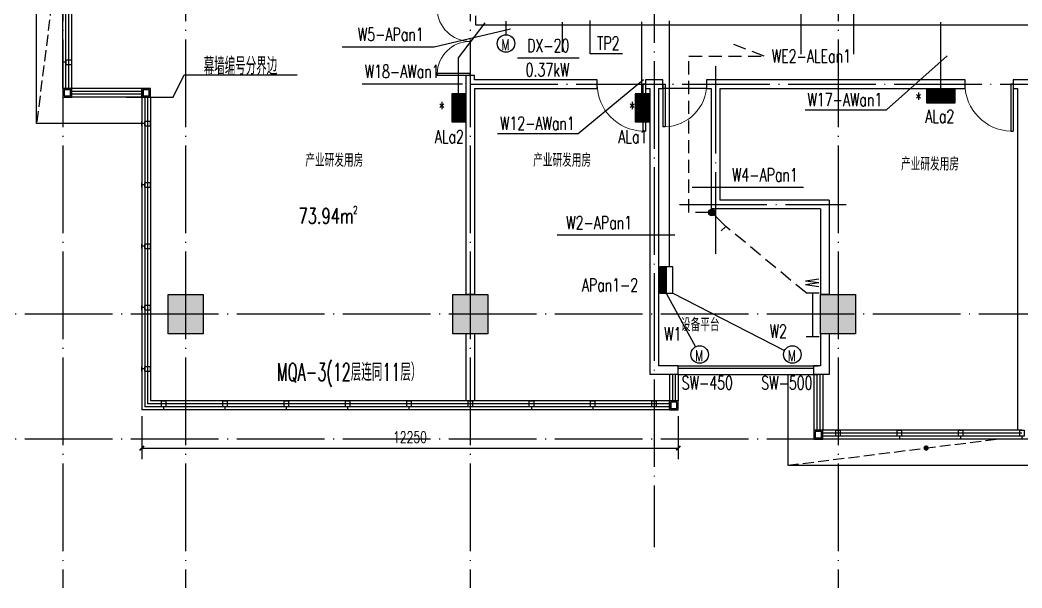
# Model space of a CAD drawing. Extents: x 1980812 to 2226895, y -554123 to 281606.
# Drawn here: x 1992887 to 2015767, y 28986 to 41946 of the extents above; entities that cross this region are included whole.
import ezdxf
from ezdxf.enums import TextEntityAlignment as Align

# ---------------------------------------------------------------- set-up
doc = ezdxf.new("R2010")
doc.units = 0
doc.header["$LTSCALE"] = 1000
doc.header["$MEASUREMENT"] = 0
for name, pattern in [('DASH', [0.35, 0.25, -0.1]), ('DOTE', [2.42, 2, -0.2, 0.02, -0.2]), ('DQXX', [4.5, 3, -1.5])]:
    doc.linetypes.add(name, pattern=pattern)
doc.layers.get('Defpoints').update_dxf_attribs({"color": 8})
for name, color, linetype in [('$TD_AUDIT_GENERATED_(158)', 8, 'Continuous'), ('$TD_AUDIT_GENERATED_(1F3)', 7, 'Continuous'), ('$TD_AUDIT_GENERATED_(210)', 8, 'Continuous'), ('$TD_AUDIT_GENERATED_(2762)', 8, 'Continuous'), ('$TD_AUDIT_GENERATED_(276D)', 8, 'Continuous'), ('$TD_AUDIT_GENERATED_(2A51)', 8, 'Continuous'), ('1', 1, 'Continuous'), ('COLU', 8, 'Continuous'), ('COLU_HATCH', 8, 'Continuous'), ('CURTWALL', 8, 'Continuous'), ('DIM_SYMB', 8, 'Continuous'), ('dote', 8, 'DOTE'), ('DQ1', 1, 'Continuous'), ('DQ2', 2, 'Continuous'), ('DQ7', 7, 'Continuous'), ('DQK1', 1, 'Continuous'), ('DQK7', 7, 'Continuous'), ('DQqj', 1, 'Continuous'), ('DQX', 2, 'DQXX'), ('PUB_DIM', 8, 'Continuous'), ('WALL', 7, 'Continuous'), ('WINDOW', 8, 'Continuous')]:
    doc.layers.add(name, color=color, linetype=linetype)
doc.styles.add('_TCH_DIM_T3', font='SIMPLEX', dxfattribs={"width": 0.705882, "bigfont": 'GBCBIG'})
doc.styles.add('D8', font='txtw.shx', dxfattribs={"width": 0.7, "bigfont": 'hztxtw.shx'})
doc.styles.add('HZF', font='ROMANS2', dxfattribs={"width": 0.7, "bigfont": 'HZDF2'})
doc.styles.add('HZTXTW', font='txtw.shx', dxfattribs={"width": 0.6, "bigfont": 'hztxtw.shx'})
doc.dimstyles.new('_TCH_ARCH&&100', dxfattribs={"dimtxt": 255, "dimasz": 100, "dimexe": 250, "dimexo": 300, "dimgap": 122.5, "dimtad": 1, "dimdec": 0, "dimzin": 0, "dimdsep": 46, "dimtxsty": '_TCH_DIM_T3', "dimblk": 'ARCHTICK', "dimcen": 0.09, "dimclrt": 7, "dimazin": 2, "dimtfac": 1, "dimtdec": 0, "dimtix": 1, "dimtmove": 2, "dimatfit": 3, "dimfxl": 1, "dimtolj": 1, "dimtzin": 0, "dimarcsym": 0})

# ---------------------------------------------------------------- blocks, each defined once
blk = doc.blocks.new('$TD_AUDIT_GENERATED_(9F)')
at = {"layer": 'dote'}
for p, q in [((-2800, 30469), (-2800, -6248)), ((0, 30469), (0, -6248)), ((6500, 30469), (6500, -6248)), ((14900, 30469), (14900, -6248)), ((10700, 29972), (10700, -5320)), ((56413, 0), (-8454, 0)), ((56413, -2850), (-8454, -2850))]:
    blk.add_line(p, q, dxfattribs=at)
blk = doc.blocks.new('$DorLib2D$00000002')
for p, q in [((-0.5, 0), (-0.5, 0.4875)), ((-0.475, 0.4875), (-0.5, 0.4875)), ((-0.475, 0), (-0.475, 0.4875)), ((0.475, 0), (0.475, 0.4875)), ((0.475, 0.4875), (0.5, 0.4875)), ((0.5, 0), (0.5, 0.4875)), ((-0.5, 0), (-0.475, 0)), ((0.5, 0), (0.475, 0))]:
    blk.add_line(p, q)
at = {"lineweight": 13}
for centre, start, end in [((-0.4875, 0), 0, 88.53072), ((0.4875, 0), 91.46928, 180)]:
    blk.add_arc(centre, 0.4875, start, end, dxfattribs=at)
blk = doc.blocks.new('$DorLib2D$00000001')
for p, q in [((0.45, 0.975), (0.5, 0.975)), ((0.45, 0), (0.45, 0.975)), ((0.5, 0), (0.5, 0.975)), ((0.5, 0), (0.45, 0))]:
    blk.add_line(p, q)
at = {"lineweight": 13}
blk.add_arc((0.475, 0), 0.975, 91.4693, 180, dxfattribs=at)
blk = doc.blocks.new('A$C4923384A')
at = {"layer": '$TD_AUDIT_GENERATED_(158)', "color": 2}
for p, q in [((-3400, -18950), (-3400, 3300)), ((-1000, -18950), (-3400, -18950)), ((13750, -24680), (13750, -26750)), ((13750, -25480), (13750, -26750)), ((13750, -26750), (49500, -26750))]:
    blk.add_line(p, q, dxfattribs=at)
at = {"layer": '$TD_AUDIT_GENERATED_(158)', "color": 2, "linetype": 'DASH'}
for p, q in [((-2800, -14150), (-3401, -18950)), ((13750, -26750), (18550, -26150))]:
    blk.add_line(p, q, dxfattribs=at)
at = {"layer": '$TD_AUDIT_GENERATED_(210)'}
for p, q in [((11250, -24480), (14450, -24480)), ((11250, -24530), (14350, -24530)), ((11250, -24680), (14450, -24680))]:
    blk.add_line(p, q, dxfattribs=at)
at = {"layer": 'CURTWALL'}
for p, q in [((-2800, -18150), (-2800, -16150)), ((-2733, -18150), (-2733, -16150)), ((-2667, -18150), (-2667, -16150)), ((-2600, -18150), (-2600, -16150)), ((-2800, -18150), (-2600, -18150)), ((-1000, -18150), (-2600, -18150)), ((-2600, -18350), (-2600, -18150)), ((-1000, -18217), (-2600, -18217)), ((-1000, -18283), (-2600, -18283)), ((-1000, -18350), (-1000, -18150)), ((-1000, -18350), (-2600, -18350)), ((-1000, -18350), (-1000, -25480)), ((-800, -18350), (-1000, -18350)), ((-933, -18350), (-933, -25413)), ((-867, -18350), (-867, -25347)), ((-800, -18350), (-800, -25280)), ((11050, -24680), (11050, -25280)), ((11250, -24680), (11050, -24680)), ((11117, -24680), (11117, -25280)), ((11183, -24680), (11183, -25280)), ((11250, -24680), (11250, -25280)), ((14350, -24680), (14350, -25950)), ((14550, -24680), (14350, -24680)), ((14417, -24680), (14417, -25950)), ((14483, -24680), (14483, -25950)), ((14550, -24680), (14550, -25950)), ((6500, -25347), (-867, -25347)), ((6500, -25280), (-800, -25280)), ((11050, -25280), (6500, -25280)), ((11050, -25347), (6500, -25347)), ((11050, -25480), (11050, -25280)), ((11250, -25280), (11050, -25280)), ((6500, -25480), (-1000, -25480)), ((6500, -25413), (-933, -25413)), ((11050, -25413), (6500, -25413)), ((11050, -25480), (6500, -25480)), ((14550, -25950), (14350, -25950)), ((19100, -25950), (14550, -25950)), ((14550, -26150), (14550, -25950)), ((19100, -26017), (14550, -26017)), ((19100, -26083), (14550, -26083)), ((19100, -26150), (14550, -26150))]:
    blk.add_line(p, q, dxfattribs=at)
for points in [[(-2600, -18150), (-2800, -18150), (-2800, -18350), (-2600, -18350)], [(-2630, -18180), (-2770, -18180), (-2770, -18320), (-2630, -18320)], [(-800, -18150), (-1000, -18150), (-1000, -18350), (-800, -18350)], [(-830, -18180), (-970, -18180), (-970, -18320), (-830, -18320)], [(11250, -25280), (11050, -25280), (11050, -25480), (11250, -25480)], [(11220, -25310), (11080, -25310), (11080, -25450), (11220, -25450)], [(14550, -25950), (14350, -25950), (14350, -26150), (14550, -26150)], [(14520, -25980), (14380, -25980), (14380, -26120), (14520, -26120)]]:
    blk.add_lwpolyline(points, close=True, dxfattribs=at)
at = {"layer": 'DIM_SYMB', "const_width": 60}
blk.add_lwpolyline([(16925, -26329, 1), (16896, -26381, 1)], format="xyb", close=True, dxfattribs=at)
at = {"layer": 'dote'}
for p, q in [((8600, -6953), (8600, -17317)), ((12100, -17637), (12100, -21920)), ((6500, -18050), (53154, -18050)), ((11277, -20800), (15084, -20800))]:
    blk.add_line(p, q, dxfattribs=at)
at = {"layer": 'WALL'}
for p, q in [((6600, -17850), (6400, -17850)), ((6400, -17850), (6400, -18050)), ((6400, -18050), (6400, -22850)), ((6600, -17950), (6600, -17850)), ((9400, -17950), (6600, -17950)), ((9400, -18150), (9400, -17950)), ((10700, -17950), (10500, -17950)), ((10500, -17950), (10500, -18150)), ((10900, -17950), (10700, -17950)), ((10900, -18150), (10900, -17950)), ((12100, -17950), (11900, -17950)), ((11900, -17950), (11900, -18150)), ((17800, -17950), (12100, -17950)), ((17800, -18150), (17800, -17950)), ((19100, -17950), (18900, -17950)), ((18900, -17950), (18900, -18150)), ((22000, -17950), (19100, -17950)), ((6600, -18150), (9400, -18150)), ((6600, -18150), (6600, -22850)), ((10500, -18150), (10600, -18150)), ((10600, -18150), (10600, -24580)), ((10800, -18150), (10800, -24480)), ((10800, -18150), (10900, -18150)), ((11900, -18150), (12000, -18150)), ((12000, -18150), (12000, -20900)), ((12200, -18150), (12200, -20700)), ((12200, -18150), (17800, -18150)), ((18900, -18150), (19000, -18150)), ((19000, -18150), (19000, -25950)), ((14700, -20700), (12200, -20700)), ((14700, -20700), (14700, -22850)), ((14500, -20900), (12000, -20900)), ((14500, -20900), (14500, -22850)), ((6600, -22850), (6400, -22850)), ((14700, -22850), (14500, -22850)), ((6400, -23750), (6400, -25280)), ((6600, -23750), (6400, -23750)), ((6600, -23750), (6600, -25280)), ((14500, -23750), (14500, -24480)), ((14700, -23750), (14500, -23750)), ((14700, -23750), (14700, -24680)), ((11250, -24480), (10800, -24480)), ((11250, -24680), (11250, -24480)), ((14500, -24480), (14350, -24480)), ((14350, -24680), (14350, -24480)), ((10600, -24580), (10600, -24680)), ((10800, -24680), (10600, -24680)), ((11250, -24680), (10800, -24680)), ((10800, -24680), (10800, -24680)), ((14700, -24680), (14350, -24680))]:
    blk.add_line(p, q, dxfattribs=at)
at = {"layer": 'WINDOW'}
blk.add_line((11900, -18150), (10900, -18150), dxfattribs=at)
for name, p, xscale, yscale, zscale, rotation in [('$DorLib2D$00000002', (6500, -17075), -1550, -1550, -1550, 270.0000000039178), ('$DorLib2D$00000001', (9950, -18050), -1100, 1100, -1100, 180.0000000001008), ('$DorLib2D$00000001', (11400, -18050), 1000, 1000, 1000, 180), ('$DorLib2D$00000001', (18350, -18050), -1100, 1100, -1100, 180.0000000000196)]:
    blk.add_blockref(name, p, dxfattribs=dict(at, xscale=xscale, yscale=yscale, zscale=zscale, rotation=rotation))
at = {"layer": '$TD_AUDIT_GENERATED_(1F3)', "style": 'HZF', "width": 0.7}
for s, height, p in [('73.94m', 350, (3211, -21059)), ('2', 175, (3877, -20921))]:
    blk.add_text(s, height=height, dxfattribs=at).set_placement(p, align=Align.MIDDLE_CENTER)
blk = doc.blocks.new('A$C312424F2')
at = {"layer": '$TD_AUDIT_GENERATED_(1F3)', "style": 'D8', "width": 0.7}
for s, p in [('\\M+5B2FA\\M+5D2B5\\M+5D1D0\\M+5B7A2\\M+5D3C3\\M+5B7BF', (3397, -19787)), ('\\M+5B2FA\\M+5D2B5\\M+5D1D0\\M+5B7A2\\M+5D3C3\\M+5B7BF', (8600, -19787)), ('\\M+5B2FA\\M+5D2B5\\M+5D1D0\\M+5B7A2\\M+5D3C3\\M+5B7BF', (17000, -19874)), ('\\M+5C9E8\\M+5B1B8\\M+5C6BD\\M+5CCA8', (11753, -23541))]:
    blk.add_text(s, height=300, rotation=0.0006, dxfattribs=at).set_placement(p, align=Align.MIDDLE_CENTER)
blk = doc.blocks.new('$TD_AUDIT_GENERATED_(2768)')
at = {"layer": '$TD_AUDIT_GENERATED_(276D)'}
blk.add_line((115028288, 22648046), (115028222, 22648046), dxfattribs=at)
for points in [[(115028222, 22648096), (115028225, 22648096), (115028225, 22647996), (115028222, 22647996)], [(115028288, 22648096), (115028422, 22648096), (115028422, 22647996), (115028288, 22647996)]]:
    blk.add_lwpolyline(points, close=True, dxfattribs=at)
blk = doc.blocks.new('$TD_AUDIT_GENERATED_(27E6)')
at = {"layer": 'WINDOW', "xscale": -1, "rotation": 180}
for p in [(-115031022, 22630496), (-115029222, 22629096), (-115029222, 22627696), (-115029222, 22626296), (-115029222, 22624896), (-115029222, 22623496)]:
    blk.add_blockref('$TD_AUDIT_GENERATED_(2768)', p, dxfattribs=at)
at = {"layer": 'WINDOW', "rotation": 90}
for p in [(22647546, -115053702), (22648946, -115053702), (22650346, -115053702), (22651746, -115053702), (22653146, -115053702), (22654546, -115053702), (22655946, -115053702), (22657346, -115053702), (22658746, -115053702), (22662946, -115054372), (22664346, -115054372), (22665746, -115054372), (22667146, -115054372)]:
    blk.add_blockref('$TD_AUDIT_GENERATED_(2768)', p, dxfattribs=at)
blk = doc.blocks.new('A$C1E3758D0')
at = {"layer": 'dote'}
for p, q in [((-7200, -2800), (-7200, -9566)), ((-6000, -2800), (-6000, -9566))]:
    blk.add_line(p, q, dxfattribs=at)
blk = doc.blocks.new('$TD_AUDIT_GENERATED_(3B77)')
at = {"layer": 'COLU_HATCH'}
h = blk.add_hatch(color=256, dxfattribs=at)
h.dxf.hatch_style = 1
h.paths.add_polyline_path([(-400, 450), (400, 450), (400, -450), (-400, -450)])
h = blk.add_hatch(color=256, dxfattribs=at)
h.dxf.hatch_style = 1
h.paths.add_polyline_path([(6100, 450), (6900, 450), (6900, -450), (6100, -450)])
h = blk.add_hatch(color=256, dxfattribs=at)
h.dxf.hatch_style = 1
h.paths.add_polyline_path([(14500, 450), (15300, 450), (15300, -450), (14500, -450)])
at = {"layer": 'COLU'}
for points in [[(-400, 450), (400, 450), (400, -450), (-400, -450)], [(6100, 450), (6900, 450), (6900, -450), (6100, -450)], [(14500, 450), (15300, 450), (15300, -450), (14500, -450)]]:
    blk.add_lwpolyline(points, close=True, dxfattribs=at)
blk = doc.blocks.new('_ArchTick')
at = {"color": 0, "linetype": 'ByBlock', "const_width": 0.4}
blk.add_lwpolyline([(-0.5, -0.5), (0.5, 0.5)], dxfattribs=at)
blk = doc.blocks.new('*D227')
at = {"layer": 'Defpoints', "color": 0, "transparency": 16777216}
for p in [(1995667, 33204), (2007917, 33204), (2007917, 32176)]:
    blk.add_point(p, dxfattribs=at)
at = {"layer": 'PUB_DIM', "color": 0, "lineweight": -2, "transparency": 16777216}
for p, q in [((1995667, 32904), (1995667, 31926)), ((2007917, 32904), (2007917, 31926)), ((1995667, 32176), (2007917, 32176))]:
    blk.add_line(p, q, dxfattribs=at)
at = {"layer": 'PUB_DIM', "color": 0, "lineweight": -2, "transparency": 16777216, "xscale": 100, "yscale": 100, "zscale": 100, "rotation": 180}
blk.add_blockref('_ArchTick', (1995667, 32176), dxfattribs=at)
at = {"layer": 'PUB_DIM', "color": 0, "lineweight": -2, "transparency": 16777216, "xscale": 100, "yscale": 100, "zscale": 100}
blk.add_blockref('_ArchTick', (2007917, 32176), dxfattribs=at)
at = {"layer": 'PUB_DIM', "color": 7, "transparency": 16777216, "insert": (2001792, 32426), "char_height": 255, "attachment_point": 5, "style": '_TCH_DIM_T3'}
blk.add_mtext('\\A1;12250', dxfattribs=at)
blk = doc.blocks.new('*X245')
at = {"color": 0}
for p, q in [((8700, 8370), (9500, 8370)), ((8700, 8340), (9500, 8340)), ((8700, 8310), (9500, 8310)), ((8700, 8280), (9500, 8280)), ((8700, 8250), (9500, 8250)), ((8700, 8220), (9500, 8220)), ((8700, 8190), (9500, 8190)), ((8700, 8160), (9500, 8160)), ((8700, 8130), (9500, 8130)), ((8700, 8100), (9500, 8100)), ((8700, 8070), (9500, 8070)), ((8700, 8040), (9500, 8040)), ((8700, 8010), (9500, 8010))]:
    blk.add_line(p, q, dxfattribs=at)
blk = doc.blocks.new('XM')
at = {"layer": '1'}
for p, q in [((320, 168), (-320, 168)), ((-320, 168), (-320, -152)), ((320, -152), (320, 168)), ((-320, -152), (320, -152))]:
    blk.add_line(p, q, dxfattribs=at)
at = {"layer": '1', "xscale": 0.8, "yscale": 0.8, "zscale": 0.8}
blk.add_blockref('*X245', (-7280, -6552), dxfattribs=at)
blk = doc.blocks.new('dj')
at = {"layer": 'DQK1'}
blk.add_circle((0, 0), 200, dxfattribs=at)
at = {"layer": 'DQK7', "style": 'D8', "width": 0.7}
blk.add_text('M', height=250, dxfattribs=at).set_placement((-100, -150))
blk = doc.blocks.new('dy1')
at = {"layer": 'DQK1'}
for p, q in [((-500, -150), (-500, 150)), ((-500, 0), (500, 0)), ((500, 150), (500, -150))]:
    blk.add_line(p, q, dxfattribs=at)
blk = doc.blocks.new('DYW')
at = {"layer": 'DQ1', "ltscale": 0.1}
blk.add_blockref('dy1', (0, 0), dxfattribs=at)
at = {"layer": 'DQ7', "style": 'D8', "width": 0.7}
blk.add_text('W', height=300, dxfattribs=at).set_placement((-836, -160))
blk = doc.blocks.new('*X257')
at = {"color": 0}
for p, q in [((5315, 4110), (5515, 4110)), ((5320, 4140), (5510, 4140)), ((5320, 4080), (5510, 4080)), ((5335, 4170), (5495, 4170)), ((5335, 4050), (5495, 4050)), ((5371, 4200), (5459, 4200)), ((5372, 4020), (5459, 4020))]:
    blk.add_line(p, q, dxfattribs=at)
blk = doc.blocks.new('k1')
at = {"layer": 'DQK1'}
for p, q in [((53, 53), (318, 318)), ((318, 318), (424, 212))]:
    blk.add_line(p, q, dxfattribs=at)
blk.add_circle((0, 0), 75, dxfattribs=at)
at = {"layer": 'DQK1', "xscale": 0.75, "yscale": 0.75, "zscale": 0.75}
blk.add_blockref('*X257', (-4061, -3083), dxfattribs=at)
blk = doc.blocks.new('xl')
at = {"layer": 'DQK1'}
h = blk.add_hatch(dxfattribs=at)
h.set_pattern_fill('LINE', color=1, scale=8, style=0)
h.set_pattern_definition([(0, (-712.643, -443.37), (0, 25.4), [])])
h.paths.add_polyline_path([(300, -150), (300, 0), (-300, 0), (-300, -150)])
at = {"layer": 'DQK1', "color": 1}
for p, q in [((-300, 150), (300, 150)), ((-300, -150), (-300, 150)), ((300, 0), (-300, 0)), ((300, 150), (300, -150)), ((300, -150), (-300, -150))]:
    blk.add_line(p, q, dxfattribs=at)

msp = doc.modelspace()

# ---------------------------------------------------------------- linework, layer by layer
at = {"layer": '$TD_AUDIT_GENERATED_(2A51)'}
for p, q in [((1996380.3, 40184), (1996635.7, 40694.2)), ((1996635.7, 40694.2), (1999213.1, 40694.2)), ((1995320.6, 40184), (1996380.3, 40184))]:
    msp.add_line(p, q, dxfattribs=at)
at = {"layer": 'DQ2'}
for p, q in [((2002898, 41083.2), (2003509.5, 41886)), ((2003985.5, 41610.3), (2003985.5, 41919.5)), ((2007088.5, 40262.1), (2007088.5, 41904.4)), ((2007720.3, 36313), (2007720.3, 41926)), ((2013914, 40368.8), (2013914, 41895.3)), ((2002898, 40262.1), (2002898, 41083.2)), ((2007645.2, 35713), (2008309.8, 34487.9)), ((2007795.2, 35713), (2010346.3, 34403.4))]:
    msp.add_line(p, q, dxfattribs=at)
at = {"layer": 'DQ7'}
for p, q in [((2005905.9, 41171.6), (2005905.9, 41937.9)), ((2002345.5, 41338.5), (2004088.5, 41743.5)), ((2000240.6, 41338.5), (2002345.5, 41338.5)), ((2004244.6, 41082.6), (2005652.8, 41082.6)), ((2006641.2, 41171.6), (2005905.9, 41171.6)), ((2012670.5, 39896.8), (2014056.5, 41130.9)), ((2005635.7, 39356.8), (2007123, 40590.9)), ((2000696.5, 40493.2), (2002987.4, 40493.2)), ((2010816.8, 39896.8), (2012670.5, 39896.8)), ((2003786.9, 39356.8), (2005635.7, 39356.8)), ((2008237.2, 38134.4), (2010775.2, 38134.4)), ((2005151, 37042), (2007842.9, 37042))]:
    msp.add_line(p, q, dxfattribs=at)
at = {"layer": 'DQqj', "ltscale": 0.15}
for p, q in [((2003287, 42040.3), (2003287, 41840.3)), ((2003287, 41840.3), (2020689.4, 41840.3))]:
    msp.add_line(p, q, dxfattribs=at)
at = {"layer": 'DQX', "ltscale": 0.1}
msp.add_line((2010835.3, 35717.6), (2009002.7, 37237.9), dxfattribs=at)
msp.add_lwpolyline([(2008609.5, 37556.1), (2008162.6, 37556.1), (2008162.6, 41118.5), (2009883.2, 41118.5), (2009171.5, 41394.3)], dxfattribs=at)

# ---------------------------------------------------------------- block references
at = {"layer": '$TD_AUDIT_GENERATED_(1F3)'}
msp.add_blockref('A$C312424F2', (1996666.5, 58534), dxfattribs=at)
at = {"layer": '$TD_AUDIT_GENERATED_(210)'}
msp.add_blockref('A$C4923384A', (1996666.5, 58534), dxfattribs=at)
at = {"layer": '$TD_AUDIT_GENERATED_(2762)'}
msp.add_blockref('$TD_AUDIT_GENERATED_(27E6)', (1996666.5, 58534), dxfattribs=at)
at = {"layer": 'COLU'}
msp.add_blockref('$TD_AUDIT_GENERATED_(3B77)', (1996666.5, 35234), dxfattribs=at)
at = {"layer": 'DQ1', "ltscale": 0.15}
for p in [(2003985.2, 41410.3), (2008405.2, 34312.1), (2010524.3, 34312.1)]:
    msp.add_blockref('dj', p, dxfattribs=at)
at = {"layer": 'DQ1', "ltscale": 0.05, "rotation": 270}
msp.add_blockref('k1', (2008684.5, 37556.1), dxfattribs=at)
at = {"layer": 'DQ1', "rotation": 270}
msp.add_blockref('DYW', (2010985.3, 35217.6), dxfattribs=at)
at = {"layer": 'DQ2', "xscale": -1}
for name, p, rotation in [('XM', (2013914, 40216.8), 180), ('xl', (2007645.2, 36013), 270)]:
    msp.add_blockref(name, p, dxfattribs=dict(at, rotation=rotation))
at = {"layer": 'DQ2', "rotation": 90}
for p in [(2002914, 39942.1), (2007104.5, 39942.1)]:
    msp.add_blockref('XM', p, dxfattribs=at)
at = {"layer": 'WALL'}
for name, p in [('$TD_AUDIT_GENERATED_(9F)', (1996666.5, 35234)), ('A$C1E3758D0', (2017916.5, 50734))]:
    msp.add_blockref(name, p, dxfattribs=at)

# ---------------------------------------------------------------- texts
at = {"layer": '$TD_AUDIT_GENERATED_(2A51)', "style": 'HZTXTW', "width": 0.6}
for s, p in [('\\M+5C4BB\\M+5C7BD\\M+5B1E0\\M+5BAC5\\M+5B7D6\\M+5BDE7\\M+5B1DF', (1997920.8, 40894.2)), ('MQA-3(12\\M+5B2E3\\M+5C1AC\\M+5CDAC11\\M+5B2E3\\M+5A3A9', (2000402.2, 33912.1))]:
    msp.add_text(s, height=400, rotation=0.00057, dxfattribs=at).set_placement(p, align=Align.MIDDLE_CENTER)
at = {"layer": 'DQ7', "style": 'D8', "width": 0.7}
for s, p in [('W5-APan1', (2001352.2, 41619)), ('DX-20', (2004949.2, 41363)), ('TP2', (2006320.5, 41417.8)), ('0.37kW', (2004932.1, 40808.6)), ('W18-AWan1', (2001611.5, 40773.6)), ('W17-AWan1', (2011721.3, 40130.4)), ('*', (2013401.6, 40143.5)), ('*', (2002518.4, 39929.9)), ('*', (2006868.4, 39929.9)), ('ALa2', (2013888.4, 39747.4)), ('W12-AWan1', (2004700.1, 39590.3)), ('ALa2', (2002688.4, 39284.8)), ('ALa1', (2006878.9, 39284.8)), ('W4-APan1', (2009895.6, 38414.8)), ('W2-APan1', (2006110.3, 37322.4)), ('APan1-2', (2006359.1, 35900.5)), ('W1', (2007792.6, 34784.6)), ('W2', (2010202.3, 34844.2)), ('SW-450', (2008580.7, 33667.6)), ('SW-500', (2010397.6, 33667.6))]:
    msp.add_text(s, height=300, dxfattribs=at).set_placement(p, align=Align.MIDDLE)
msp.add_text('WE2-ALEan1', height=300, dxfattribs=at).set_placement((2010052, 40974.1))

# ---------------------------------------------------------------- dimensions: what is measured, and where the dimension line sits
at = {"layer": 'PUB_DIM'}
dim = msp.add_aligned_dim(p1=(1995666.5, 33204), p2=(2007916.5, 33204), distance=-1027.9, dimstyle='_TCH_ARCH&&100', dxfattribs=at)
dim.commit()
dim.dimension.update_dxf_attribs({"geometry": '*D227', "text_midpoint": (2001791.5, 32426.1)})

doc.saveas('drawing.dxf')
